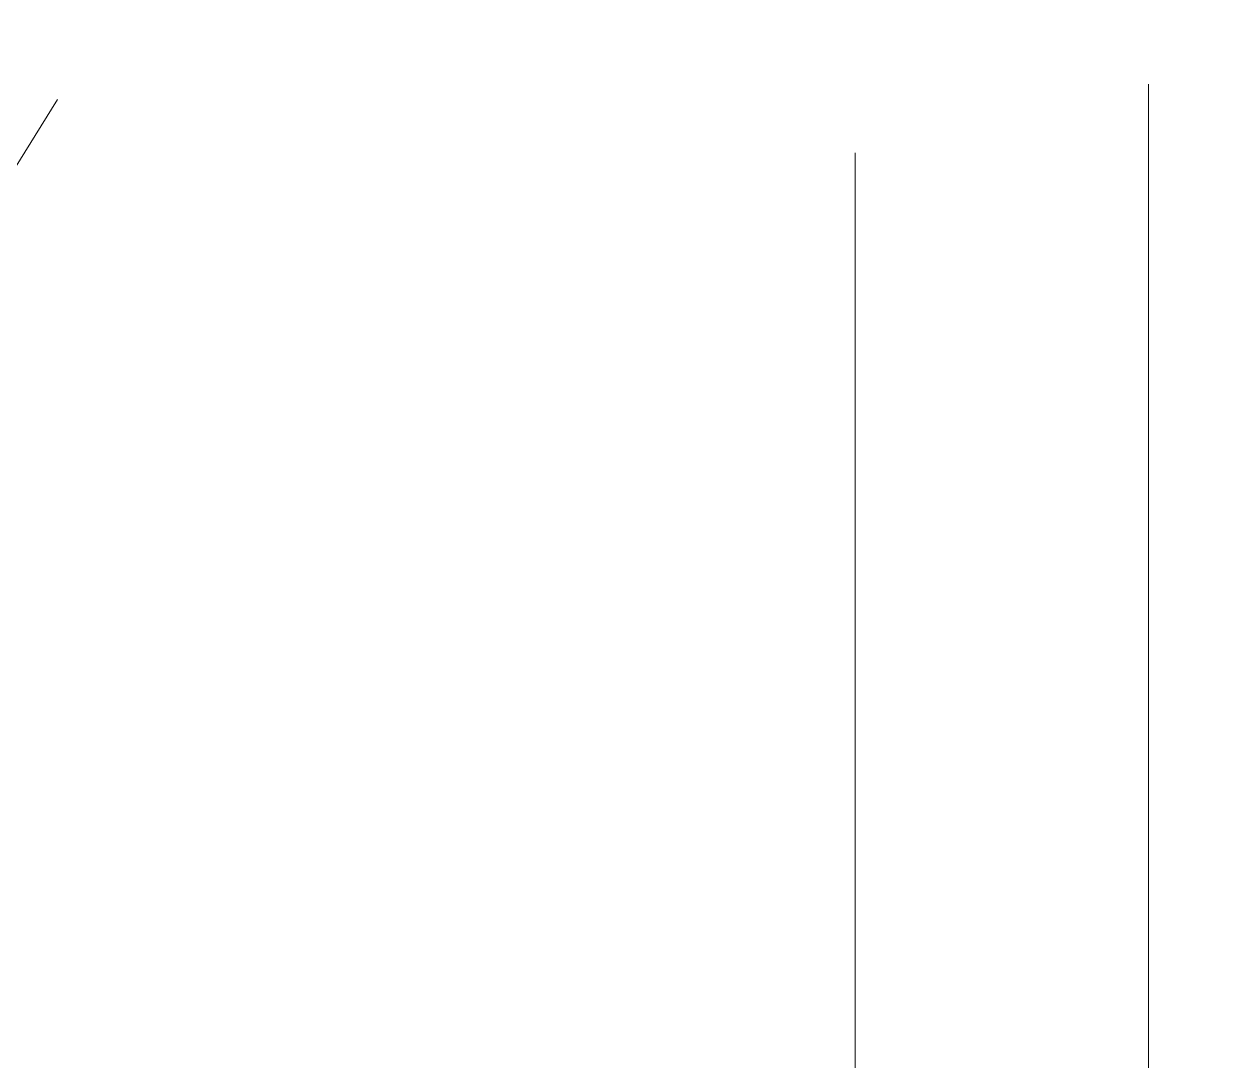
# Model space of a CAD drawing. Header units: metres. Extents: x -2 to 690, y -116 to 73.
# Drawn here: x 154.706 to 155.407, y 30.517 to 31.118 of the extents above; entities that cross this region are included whole.
import ezdxf

# ---------------------------------------------------------------- set-up
doc = ezdxf.new("R2010")
doc.units = ezdxf.units.M
doc.header["$LTSCALE"] = 5
doc.header["$MEASUREMENT"] = 0
doc.layers.get('0').update_dxf_attribs({"color": 30})
doc.layers.add('A-ANNO-TEXT', color=3, linetype='Continuous', lineweight=18)
doc.styles.add('E-ROMANS', font='romans.shx', dxfattribs={"width": 0.8})
doc.dimstyles.new('E-0100_TICK_12', dxfattribs={"dimscale": 0.001, "dimtxt": 120, "dimasz": 120, "dimexe": 60, "dimexo": 40, "dimgap": 60, "dimtad": 0, "dimzin": 0, "dimdsep": 46, "dimtxsty": 'E-ROMANS', "dimblk": 'OBLIQUE', "dimcen": 60, "dimclrd": 256, "dimclre": 256, "dimclrt": 256, "dimadec": 0, "dimazin": 0, "dimtfac": 1, "dimtmove": 1, "dimatfit": 3, "dimldrblk": 'OPEN90', "dimfxl": 1, "dimtfill": 1, "dimtolj": 1, "dimtzin": 0, "dimlwd": -1, "dimarcsym": 0})

# ---------------------------------------------------------------- blocks, each defined once
blk = doc.blocks.new('_Oblique')
at = {"color": 0, "linetype": 'ByBlock', "lineweight": -2}
blk.add_line((-0.5, -0.5), (0.5, 0.5), dxfattribs=at)

msp = doc.modelspace()

# ---------------------------------------------------------------- leaders
at = {"layer": 'A-ANNO-TEXT', "annotation_type": 0, "has_hookline": 1, "hookline_direction": 1, "horizontal_direction": (-1, 0, 0)}
for points in [[(154.18512, 30.22834), (154.20737, 30.27164), (154.28077, 30.27164)], [(155.35671, 30.08296), (155.35671, 30.1124), (155.41295, 30.1124)], [(154.19621, 30.22537), (154.21071, 30.24864), (154.28077, 30.24864)], [(155.32981, 30.22834), (155.37138, 30.27164), (155.41295, 30.27164)], [(155.33689, 30.22537), (155.38105, 30.24947), (155.41295, 30.24947)]]:
    msp.add_leader(points, dimstyle='E-0100_TICK_12', override={"dimasz": 0.05, "dimtad": 0, "dimldrblk": 'Open90'}, dxfattribs=at)
at = {"layer": 'A-ANNO-TEXT', "annotation_type": 0, "has_hookline": 1, "hookline_direction": 1}
msp.add_leader([(155.187, 30.04329), (155.187, 30.07158), (155.13733, 30.07158)], dimstyle='E-0100_TICK_12', override={"dimasz": 0.05, "dimtad": 0, "dimldrblk": 'Open90'}, dxfattribs=at)

doc.saveas('drawing.dxf')
